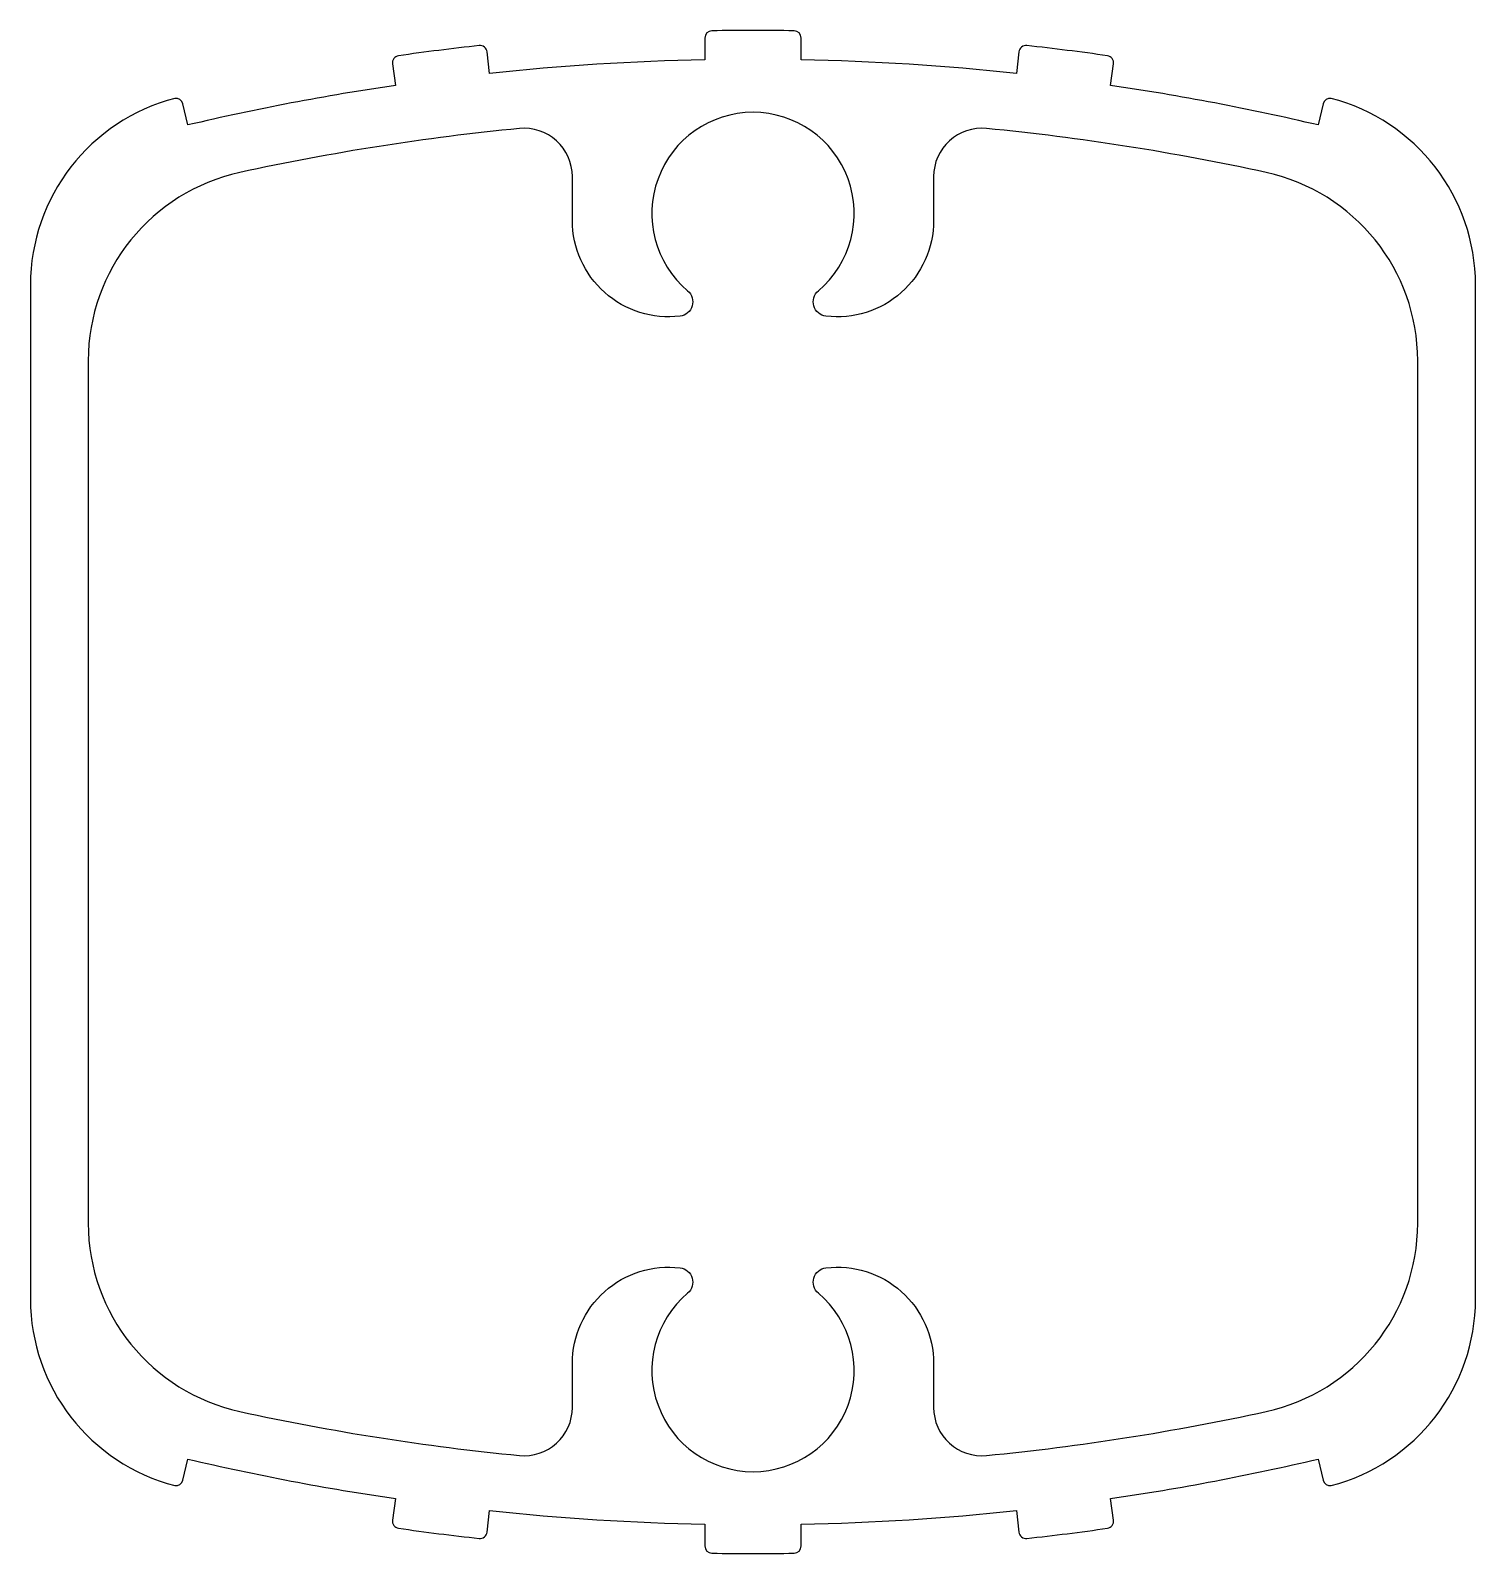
# Model space of a CAD drawing. Extents: x 162.4 to 192.4, y 209.6 to 241.2.
import ezdxf

# ---------------------------------------------------------------- set-up
doc = ezdxf.new("R2010")
doc.units = 0
doc.layers.get('0').update_dxf_attribs({"linetype": 'CONTINUOUS'})

msp = doc.modelspace()

# ---------------------------------------------------------------- linework, layer by layer
for points in [[(162.394, 235.888), (162.394, 214.84, 0.341943), (165.394, 210.967, 0.385267), (165.559, 211.081), (165.662, 211.519, 0.021441), (169.974, 210.697), (169.909, 210.252, 0.415064), (170.036, 210.082, 0.008141), (171.709, 209.87, 0.415064), (171.875, 210.003), (171.923, 210.45, 0.021889), (176.394, 210.167), (176.394, 209.714, 0.409401), (176.542, 209.564, 0.008229), (178.247, 209.564, 0.409401), (178.394, 209.714), (178.394, 210.167, 0.021889), (182.866, 210.45), (182.914, 210.003, 0.415064), (183.08, 209.87, 0.008141), (184.753, 210.082, 0.415064), (184.88, 210.252), (184.815, 210.697, 0.021441), (189.126, 211.519), (189.229, 211.081, 0.385267), (189.395, 210.967, 0.341943), (192.394, 214.84), (192.394, 235.888, 0.341943), (189.395, 239.761, 0.385267), (189.229, 239.647), (189.126, 239.209, 0.021441), (184.815, 240.031), (184.88, 240.476, 0.415064), (184.753, 240.646, 0.008141), (183.08, 240.858, 0.415064), (182.914, 240.725), (182.866, 240.278, 0.021889), (178.394, 240.562), (178.394, 241.014, 0.409401), (178.247, 241.164, 0.008229), (176.542, 241.164, 0.409401), (176.394, 241.014), (176.394, 240.562, 0.021889), (171.923, 240.278), (171.875, 240.725, 0.415064), (171.709, 240.858, 0.008141), (170.036, 240.646, 0.415064), (169.909, 240.476), (169.974, 240.031, 0.021441), (165.662, 239.209), (165.559, 239.647, 0.385267), (165.394, 239.761, 0.341943)], [(166.742, 212.505, 0.029408), (172.547, 211.592, 0.442945), (173.644, 212.588), (173.644, 213.501, -0.449189), (175.88, 215.487, -0.655725), (176.038, 214.96, 2.730547), (178.751, 214.96, -0.655725), (178.909, 215.487, -0.449189), (181.144, 213.501), (181.144, 212.588, 0.442945), (182.241, 211.592, 0.029408), (188.047, 212.505, 0.352642), (191.194, 216.413), (191.194, 234.315, 0.352642), (188.047, 238.223, 0.029408), (182.241, 239.136, 0.442945), (181.144, 238.141), (181.144, 237.227, -0.449189), (178.909, 235.241, -0.655725), (178.751, 235.768, 2.730547), (176.038, 235.768, -0.655725), (175.88, 235.241, -0.449189), (173.644, 237.227), (173.644, 238.141, 0.442945), (172.547, 239.136, 0.029408), (166.742, 238.223, 0.352642), (163.594, 234.315), (163.594, 216.413, 0.352642)]]:
    msp.add_lwpolyline(points, format="xyb", close=True)

doc.saveas('drawing.dxf')
